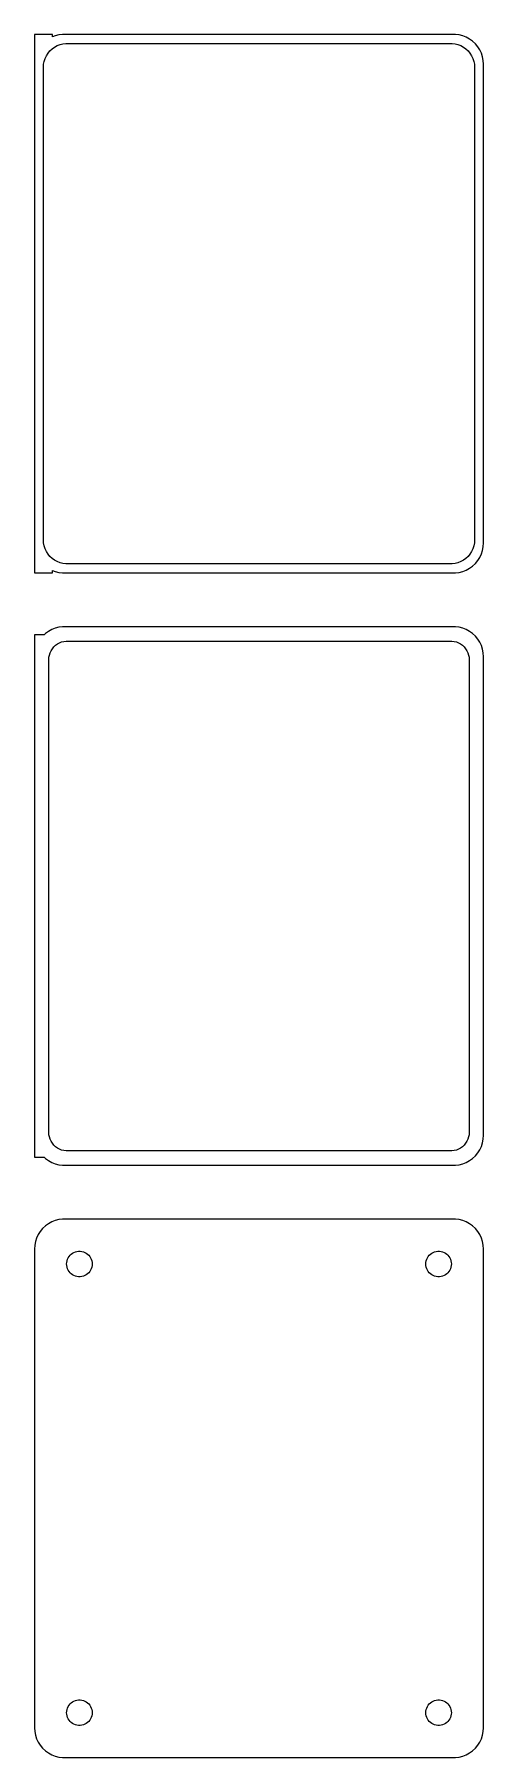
# Model space of a CAD drawing. Header units: metres. Extents: x -38 to 38, y 252 to 540.
import ezdxf

# ---------------------------------------------------------------- set-up
doc = ezdxf.new("R2010")
doc.units = ezdxf.units.M

msp = doc.modelspace()

# ---------------------------------------------------------------- linework, layer by layer
for p, q in [((-34.5, 539.979), (-37.5, 539.979)), ((-37.5, 539.979), (-37.5, 450.021)), ((-34.5, 539.575), (-34.5, 539.979)), ((-34.0451, 539.755), (-34.5, 539.575)), ((-33.4369, 539.911), (-34.0451, 539.755)), ((-32.8139, 539.99), (-33.4369, 539.911)), ((32.8139, 539.99), (-32.8139, 539.99)), ((33.4369, 539.911), (32.8139, 539.99)), ((34.0451, 539.755), (33.4369, 539.911)), ((34.6289, 539.524), (34.0451, 539.755)), ((35.1791, 539.222), (34.6289, 539.524)), ((35.6871, 538.853), (35.1791, 539.222)), ((36.1448, 538.423), (35.6871, 538.853)), ((-35.8743, 535.495), (-35.7191, 535.972)), ((-35.7191, 535.972), (-35.5052, 536.427)), ((-35.5052, 536.427), (-35.2361, 536.851)), ((-35.2361, 536.851), (-34.9159, 537.238)), ((-34.9159, 537.238), (-34.5497, 537.582)), ((-34.5497, 537.582), (-34.1433, 537.877)), ((-34.1433, 537.877), (-33.7031, 538.119)), ((-33.7031, 538.119), (-33.2361, 538.304)), ((-33.2361, 538.304), (-32.7495, 538.429)), ((-32.7495, 538.429), (-32.2512, 538.492)), ((-32.2512, 538.492), (32.2512, 538.492)), ((32.2512, 538.492), (32.7495, 538.429)), ((32.7495, 538.429), (33.2361, 538.304)), ((33.2361, 538.304), (33.7031, 538.119)), ((33.7031, 538.119), (34.1433, 537.877)), ((34.1433, 537.877), (34.5497, 537.582)), ((34.5497, 537.582), (34.9159, 537.238)), ((34.9159, 537.238), (35.2361, 536.851)), ((35.2361, 536.851), (35.5052, 536.427)), ((35.5052, 536.427), (35.7191, 535.972)), ((35.7191, 535.972), (35.8743, 535.495)), ((36.5451, 537.939), (36.1448, 538.423)), ((36.8815, 537.409), (36.5451, 537.939)), ((37.1489, 536.841), (36.8815, 537.409)), ((37.3429, 536.243), (37.1489, 536.841)), ((37.4606, 535.627), (37.3429, 536.243)), ((-36, 534.5), (-35.9685, 535.001)), ((-36, 455.5), (-36, 534.5)), ((-35.9685, 535.001), (-35.8743, 535.495)), ((35.8743, 535.495), (35.9685, 535.001)), ((35.9685, 535.001), (36, 534.5)), ((36, 534.5), (36, 455.5)), ((37.5, 535), (37.4606, 535.627)), ((37.5, 455), (37.5, 535)), ((-35.9685, 454.999), (-36, 455.5)), ((36, 455.5), (35.9685, 454.999)), ((-35.8743, 454.505), (-35.9685, 454.999)), ((-35.7191, 454.028), (-35.8743, 454.505)), ((-35.5052, 453.573), (-35.7191, 454.028)), ((-35.2361, 453.149), (-35.5052, 453.573)), ((-34.9159, 452.762), (-35.2361, 453.149)), ((-34.5497, 452.418), (-34.9159, 452.762)), ((-34.1433, 452.123), (-34.5497, 452.418)), ((34.5497, 452.418), (34.1433, 452.123)), ((34.9159, 452.762), (34.5497, 452.418)), ((35.2361, 453.149), (34.9159, 452.762)), ((35.5052, 453.573), (35.2361, 453.149)), ((35.7191, 454.028), (35.5052, 453.573)), ((35.8743, 454.505), (35.7191, 454.028)), ((35.9685, 454.999), (35.8743, 454.505)), ((36.5451, 452.061), (36.8815, 452.591)), ((36.8815, 452.591), (37.1489, 453.159)), ((37.1489, 453.159), (37.3429, 453.757)), ((37.3429, 453.757), (37.4606, 454.373)), ((37.4606, 454.373), (37.5, 455)), ((-37.5, 450.021), (-34.5, 450.021)), ((-34.5, 450.021), (-34.5, 450.425)), ((-34.5, 450.425), (-34.0451, 450.245)), ((-33.7031, 451.881), (-34.1433, 452.123)), ((-34.0451, 450.245), (-33.4369, 450.089)), ((-33.2361, 451.696), (-33.7031, 451.881)), ((-33.4369, 450.089), (-32.8139, 450.01)), ((-32.7495, 451.571), (-33.2361, 451.696)), ((-32.8139, 450.01), (32.8139, 450.01)), ((-32.2512, 451.508), (-32.7495, 451.571)), ((32.2512, 451.508), (-32.2512, 451.508)), ((32.7495, 451.571), (32.2512, 451.508)), ((33.2361, 451.696), (32.7495, 451.571)), ((32.8139, 450.01), (33.4369, 450.089)), ((33.7031, 451.881), (33.2361, 451.696)), ((33.4369, 450.089), (34.0451, 450.245)), ((34.1433, 452.123), (33.7031, 451.881)), ((34.0451, 450.245), (34.6289, 450.476)), ((34.6289, 450.476), (35.1791, 450.778)), ((35.1791, 450.778), (35.6871, 451.147)), ((35.6871, 451.147), (36.1448, 451.577)), ((36.1448, 451.577), (36.5451, 452.061)), ((-34.0451, 440.755), (-34.6289, 440.524)), ((-33.4369, 440.911), (-34.0451, 440.755)), ((-32.8139, 440.99), (-33.4369, 440.911)), ((32.8139, 440.99), (-32.8139, 440.99)), ((33.4369, 440.911), (32.8139, 440.99)), ((34.0451, 440.755), (33.4369, 440.911)), ((34.6289, 440.524), (34.0451, 440.755)), ((-35.9, 439.653), (-37.5, 439.653)), ((-37.5, 439.653), (-37.5, 352.347)), ((-35.6871, 439.853), (-35.9, 439.653)), ((-35.1791, 440.222), (-35.6871, 439.853)), ((-34.6289, 440.524), (-35.1791, 440.222)), ((-34.2692, 437.631), (-33.9842, 437.899)), ((-33.9842, 437.899), (-33.668, 438.128)), ((-33.668, 438.128), (-33.3254, 438.317)), ((-33.3254, 438.317), (-32.9619, 438.461)), ((-32.9619, 438.461), (-32.5833, 438.558)), ((-32.5833, 438.558), (-32.1954, 438.607)), ((-32.1954, 438.607), (32.1954, 438.607)), ((32.1954, 438.607), (32.5833, 438.558)), ((32.5833, 438.558), (32.9619, 438.461)), ((32.9619, 438.461), (33.3254, 438.317)), ((33.3254, 438.317), (33.668, 438.128)), ((33.668, 438.128), (33.9842, 437.899)), ((33.9842, 437.899), (34.2692, 437.631)), ((35.1791, 440.222), (34.6289, 440.524)), ((35.6871, 439.853), (35.1791, 440.222)), ((36.1448, 439.423), (35.6871, 439.853)), ((36.5451, 438.939), (36.1448, 439.423)), ((36.8815, 438.409), (36.5451, 438.939)), ((37.1489, 437.841), (36.8815, 438.409)), ((37.3429, 437.243), (37.1489, 437.841)), ((-35.1129, 435.5), (-35.0884, 435.89)), ((-35.1129, 356.5), (-35.1129, 435.5)), ((-35.0884, 435.89), (-35.0151, 436.274)), ((-35.0151, 436.274), (-34.8943, 436.646)), ((-34.8943, 436.646), (-34.7279, 437)), ((-34.7279, 437), (-34.5184, 437.33)), ((-34.5184, 437.33), (-34.2692, 437.631)), ((34.2692, 437.631), (34.5184, 437.33)), ((34.5184, 437.33), (34.7279, 437)), ((34.7279, 437), (34.8943, 436.646)), ((34.8943, 436.646), (35.0151, 436.274)), ((35.0151, 436.274), (35.0884, 435.89)), ((35.0884, 435.89), (35.1129, 435.5)), ((35.1129, 435.5), (35.1129, 356.5)), ((37.4606, 436.627), (37.3429, 437.243)), ((37.5, 436), (37.4606, 436.627)), ((37.5, 356), (37.5, 436)), ((-35.0884, 356.11), (-35.1129, 356.5)), ((-35.0151, 355.726), (-35.0884, 356.11)), ((-34.8943, 355.354), (-35.0151, 355.726)), ((-34.7279, 355), (-34.8943, 355.354)), ((-34.5184, 354.67), (-34.7279, 355)), ((-34.2692, 354.369), (-34.5184, 354.67)), ((-33.9842, 354.101), (-34.2692, 354.369)), ((34.2692, 354.369), (33.9842, 354.101)), ((34.5184, 354.67), (34.2692, 354.369)), ((34.7279, 355), (34.5184, 354.67)), ((34.8943, 355.354), (34.7279, 355)), ((35.0151, 355.726), (34.8943, 355.354)), ((35.0884, 356.11), (35.0151, 355.726)), ((35.1129, 356.5), (35.0884, 356.11)), ((37.1489, 354.159), (37.3429, 354.757)), ((37.3429, 354.757), (37.4606, 355.373)), ((37.4606, 355.373), (37.5, 356)), ((-37.5, 352.347), (-35.9, 352.347)), ((-35.9, 352.347), (-35.6871, 352.147)), ((-35.6871, 352.147), (-35.1791, 351.778)), ((-35.1791, 351.778), (-34.6289, 351.476)), ((-34.6289, 351.476), (-34.0451, 351.245)), ((-33.668, 353.872), (-33.9842, 354.101)), ((-33.3254, 353.683), (-33.668, 353.872)), ((-32.9619, 353.539), (-33.3254, 353.683)), ((-32.5833, 353.442), (-32.9619, 353.539)), ((-32.1954, 353.393), (-32.5833, 353.442)), ((32.1954, 353.393), (-32.1954, 353.393)), ((32.5833, 353.442), (32.1954, 353.393)), ((32.9619, 353.539), (32.5833, 353.442)), ((33.3254, 353.683), (32.9619, 353.539)), ((33.668, 353.872), (33.3254, 353.683)), ((33.9842, 354.101), (33.668, 353.872)), ((34.0451, 351.245), (34.6289, 351.476)), ((34.6289, 351.476), (35.1791, 351.778)), ((35.1791, 351.778), (35.6871, 352.147)), ((35.6871, 352.147), (36.1448, 352.577)), ((36.1448, 352.577), (36.5451, 353.061)), ((36.5451, 353.061), (36.8815, 353.591)), ((36.8815, 353.591), (37.1489, 354.159)), ((-34.0451, 351.245), (-33.4369, 351.089)), ((-33.4369, 351.089), (-32.8139, 351.01)), ((-32.8139, 351.01), (32.8139, 351.01)), ((32.8139, 351.01), (33.4369, 351.089)), ((33.4369, 351.089), (34.0451, 351.245)), ((-36.5451, 339.939), (-36.8815, 339.409)), ((-36.1448, 340.423), (-36.5451, 339.939)), ((-35.6871, 340.853), (-36.1448, 340.423)), ((-35.1791, 341.222), (-35.6871, 340.853)), ((-34.6289, 341.524), (-35.1791, 341.222)), ((-34.0451, 341.755), (-34.6289, 341.524)), ((-33.4369, 341.911), (-34.0451, 341.755)), ((-32.8139, 341.99), (-33.4369, 341.911)), ((32.8139, 341.99), (-32.8139, 341.99)), ((33.4369, 341.911), (32.8139, 341.99)), ((34.0451, 341.755), (33.4369, 341.911)), ((34.6289, 341.524), (34.0451, 341.755)), ((35.1791, 341.222), (34.6289, 341.524)), ((35.6871, 340.853), (35.1791, 341.222)), ((36.1448, 340.423), (35.6871, 340.853)), ((36.5451, 339.939), (36.1448, 340.423)), ((36.8815, 339.409), (36.5451, 339.939)), ((-37.4606, 337.627), (-37.5, 337)), ((-37.5, 337), (-37.5, 257)), ((-37.3429, 338.243), (-37.4606, 337.627)), ((-37.1489, 338.841), (-37.3429, 338.243)), ((-36.8815, 339.409), (-37.1489, 338.841)), ((37.1489, 338.841), (36.8815, 339.409)), ((37.3429, 338.243), (37.1489, 338.841)), ((37.4606, 337.627), (37.3429, 338.243)), ((37.5, 337), (37.4606, 337.627)), ((37.5, 257), (37.5, 337)), ((-32.1353, 334.5), (-32.1185, 334.768)), ((-32.1185, 334.232), (-32.1353, 334.5)), ((-32.1185, 334.768), (-32.0682, 335.031)), ((-32.0682, 333.969), (-32.1185, 334.232)), ((-32.0682, 335.031), (-31.9853, 335.286)), ((-31.9853, 335.286), (-31.8712, 335.529)), ((-31.8712, 335.529), (-31.7275, 335.755)), ((-31.7275, 335.755), (-31.5565, 335.962)), ((-31.5565, 335.962), (-31.3611, 336.145)), ((-31.3611, 336.145), (-31.1441, 336.303)), ((-31.1441, 336.303), (-30.9091, 336.432)), ((-30.9091, 336.432), (-30.6598, 336.531)), ((-30.6598, 336.531), (-30.4001, 336.597)), ((-30.4001, 336.597), (-30.1341, 336.631)), ((-30.1341, 336.631), (-29.8659, 336.631)), ((-29.8659, 336.631), (-29.5999, 336.597)), ((-29.5999, 336.597), (-29.3401, 336.531)), ((-29.3401, 336.531), (-29.0908, 336.432)), ((-29.0908, 336.432), (-28.8559, 336.303)), ((-28.8559, 336.303), (-28.6389, 336.145)), ((-28.6389, 336.145), (-28.4434, 335.962)), ((-28.4434, 335.962), (-28.2725, 335.755)), ((-28.2725, 335.755), (-28.1288, 335.529)), ((-28.1288, 335.529), (-28.0146, 335.286)), ((-28.0146, 335.286), (-27.9318, 335.031)), ((-27.9318, 335.031), (-27.8815, 334.768)), ((-27.8815, 334.232), (-27.9318, 333.969)), ((-27.8815, 334.768), (-27.8647, 334.5)), ((-27.8647, 334.5), (-27.8815, 334.232)), ((27.8647, 334.5), (27.8815, 334.768)), ((27.8815, 334.232), (27.8647, 334.5)), ((27.8815, 334.768), (27.9318, 335.031)), ((27.9318, 333.969), (27.8815, 334.232)), ((27.9318, 335.031), (28.0146, 335.286)), ((28.0146, 335.286), (28.1288, 335.529)), ((28.1288, 335.529), (28.2725, 335.755)), ((28.2725, 335.755), (28.4434, 335.962)), ((28.4434, 335.962), (28.6389, 336.145)), ((28.6389, 336.145), (28.8559, 336.303)), ((28.8559, 336.303), (29.0908, 336.432)), ((29.0908, 336.432), (29.3401, 336.531)), ((29.3401, 336.531), (29.5999, 336.597)), ((29.5999, 336.597), (29.8659, 336.631)), ((29.8659, 336.631), (30.1341, 336.631)), ((30.1341, 336.631), (30.4001, 336.597)), ((30.4001, 336.597), (30.6598, 336.531)), ((30.6598, 336.531), (30.9091, 336.432)), ((30.9091, 336.432), (31.1441, 336.303)), ((31.1441, 336.303), (31.3611, 336.145)), ((31.3611, 336.145), (31.5565, 335.962)), ((31.5565, 335.962), (31.7275, 335.755)), ((31.7275, 335.755), (31.8712, 335.529)), ((31.8712, 335.529), (31.9853, 335.286)), ((31.9853, 335.286), (32.0682, 335.031)), ((32.0682, 335.031), (32.1185, 334.768)), ((32.1185, 334.232), (32.0682, 333.969)), ((32.1185, 334.768), (32.1353, 334.5)), ((32.1353, 334.5), (32.1185, 334.232)), ((-31.9853, 333.714), (-32.0682, 333.969)), ((-31.8712, 333.471), (-31.9853, 333.714)), ((-31.7275, 333.245), (-31.8712, 333.471)), ((-31.5565, 333.038), (-31.7275, 333.245)), ((-31.3611, 332.855), (-31.5565, 333.038)), ((-31.1441, 332.697), (-31.3611, 332.855)), ((-30.9091, 332.568), (-31.1441, 332.697)), ((-30.6598, 332.469), (-30.9091, 332.568)), ((-30.4001, 332.403), (-30.6598, 332.469)), ((-30.1341, 332.369), (-30.4001, 332.403)), ((-29.8659, 332.369), (-30.1341, 332.369)), ((-29.5999, 332.403), (-29.8659, 332.369)), ((-29.3401, 332.469), (-29.5999, 332.403)), ((-29.0908, 332.568), (-29.3401, 332.469)), ((-28.8559, 332.697), (-29.0908, 332.568)), ((-28.6389, 332.855), (-28.8559, 332.697)), ((-28.4434, 333.038), (-28.6389, 332.855)), ((-28.2725, 333.245), (-28.4434, 333.038)), ((-28.1288, 333.471), (-28.2725, 333.245)), ((-28.0146, 333.714), (-28.1288, 333.471)), ((-27.9318, 333.969), (-28.0146, 333.714)), ((28.0146, 333.714), (27.9318, 333.969)), ((28.1288, 333.471), (28.0146, 333.714)), ((28.2725, 333.245), (28.1288, 333.471)), ((28.4434, 333.038), (28.2725, 333.245)), ((28.6389, 332.855), (28.4434, 333.038)), ((28.8559, 332.697), (28.6389, 332.855)), ((29.0908, 332.568), (28.8559, 332.697)), ((29.3401, 332.469), (29.0908, 332.568)), ((29.5999, 332.403), (29.3401, 332.469)), ((29.8659, 332.369), (29.5999, 332.403)), ((30.1341, 332.369), (29.8659, 332.369)), ((30.4001, 332.403), (30.1341, 332.369)), ((30.6598, 332.469), (30.4001, 332.403)), ((30.9091, 332.568), (30.6598, 332.469)), ((31.1441, 332.697), (30.9091, 332.568)), ((31.3611, 332.855), (31.1441, 332.697)), ((31.5565, 333.038), (31.3611, 332.855)), ((31.7275, 333.245), (31.5565, 333.038)), ((31.8712, 333.471), (31.7275, 333.245)), ((31.9853, 333.714), (31.8712, 333.471)), ((32.0682, 333.969), (31.9853, 333.714)), ((-32.1353, 259.5), (-32.1185, 259.768)), ((-32.1185, 259.232), (-32.1353, 259.5)), ((-32.1185, 259.768), (-32.0682, 260.031)), ((-32.0682, 258.969), (-32.1185, 259.232)), ((-32.0682, 260.031), (-31.9853, 260.286)), ((-31.9853, 260.286), (-31.8712, 260.529)), ((-31.8712, 260.529), (-31.7275, 260.755)), ((-31.7275, 260.755), (-31.5565, 260.962)), ((-31.5565, 260.962), (-31.3611, 261.145)), ((-31.3611, 261.145), (-31.1441, 261.303)), ((-31.1441, 261.303), (-30.9091, 261.432)), ((-30.9091, 261.432), (-30.6598, 261.531)), ((-30.6598, 261.531), (-30.4001, 261.597)), ((-30.4001, 261.597), (-30.1341, 261.631)), ((-30.1341, 261.631), (-29.8659, 261.631)), ((-29.8659, 261.631), (-29.5999, 261.597)), ((-29.5999, 261.597), (-29.3401, 261.531)), ((-29.3401, 261.531), (-29.0908, 261.432)), ((-29.0908, 261.432), (-28.8559, 261.303)), ((-28.8559, 261.303), (-28.6389, 261.145)), ((-28.6389, 261.145), (-28.4434, 260.962)), ((-28.4434, 260.962), (-28.2725, 260.755)), ((-28.2725, 260.755), (-28.1288, 260.529)), ((-28.1288, 260.529), (-28.0146, 260.286)), ((-28.0146, 260.286), (-27.9318, 260.031)), ((-27.9318, 260.031), (-27.8815, 259.768)), ((-27.8815, 259.232), (-27.9318, 258.969)), ((-27.8815, 259.768), (-27.8647, 259.5)), ((-27.8647, 259.5), (-27.8815, 259.232)), ((27.8647, 259.5), (27.8815, 259.768)), ((27.8815, 259.232), (27.8647, 259.5)), ((27.8815, 259.768), (27.9318, 260.031)), ((27.9318, 258.969), (27.8815, 259.232)), ((27.9318, 260.031), (28.0146, 260.286)), ((28.0146, 260.286), (28.1288, 260.529)), ((28.1288, 260.529), (28.2725, 260.755)), ((28.2725, 260.755), (28.4434, 260.962)), ((28.4434, 260.962), (28.6389, 261.145)), ((28.6389, 261.145), (28.8559, 261.303)), ((28.8559, 261.303), (29.0908, 261.432)), ((29.0908, 261.432), (29.3401, 261.531)), ((29.3401, 261.531), (29.5999, 261.597)), ((29.5999, 261.597), (29.8659, 261.631)), ((29.8659, 261.631), (30.1341, 261.631)), ((30.1341, 261.631), (30.4001, 261.597)), ((30.4001, 261.597), (30.6598, 261.531)), ((30.6598, 261.531), (30.9091, 261.432)), ((30.9091, 261.432), (31.1441, 261.303)), ((31.1441, 261.303), (31.3611, 261.145)), ((31.3611, 261.145), (31.5565, 260.962)), ((31.5565, 260.962), (31.7275, 260.755)), ((31.7275, 260.755), (31.8712, 260.529)), ((31.8712, 260.529), (31.9853, 260.286)), ((31.9853, 260.286), (32.0682, 260.031)), ((32.0682, 260.031), (32.1185, 259.768)), ((32.1185, 259.232), (32.0682, 258.969)), ((32.1185, 259.768), (32.1353, 259.5)), ((32.1353, 259.5), (32.1185, 259.232)), ((-37.5, 257), (-37.4606, 256.373)), ((-37.4606, 256.373), (-37.3429, 255.757)), ((-31.9853, 258.714), (-32.0682, 258.969)), ((-31.8712, 258.471), (-31.9853, 258.714)), ((-31.7275, 258.245), (-31.8712, 258.471)), ((-31.5565, 258.038), (-31.7275, 258.245)), ((-31.3611, 257.855), (-31.5565, 258.038)), ((-31.1441, 257.697), (-31.3611, 257.855)), ((-30.9091, 257.568), (-31.1441, 257.697)), ((-30.6598, 257.469), (-30.9091, 257.568)), ((-30.4001, 257.403), (-30.6598, 257.469)), ((-30.1341, 257.369), (-30.4001, 257.403)), ((-29.8659, 257.369), (-30.1341, 257.369)), ((-29.5999, 257.403), (-29.8659, 257.369)), ((-29.3401, 257.469), (-29.5999, 257.403)), ((-29.0908, 257.568), (-29.3401, 257.469)), ((-28.8559, 257.697), (-29.0908, 257.568)), ((-28.6389, 257.855), (-28.8559, 257.697)), ((-28.4434, 258.038), (-28.6389, 257.855)), ((-28.2725, 258.245), (-28.4434, 258.038)), ((-28.1288, 258.471), (-28.2725, 258.245)), ((-28.0146, 258.714), (-28.1288, 258.471)), ((-27.9318, 258.969), (-28.0146, 258.714)), ((28.0146, 258.714), (27.9318, 258.969)), ((28.1288, 258.471), (28.0146, 258.714)), ((28.2725, 258.245), (28.1288, 258.471)), ((28.4434, 258.038), (28.2725, 258.245)), ((28.6389, 257.855), (28.4434, 258.038)), ((28.8559, 257.697), (28.6389, 257.855)), ((29.0908, 257.568), (28.8559, 257.697)), ((29.3401, 257.469), (29.0908, 257.568)), ((29.5999, 257.403), (29.3401, 257.469)), ((29.8659, 257.369), (29.5999, 257.403)), ((30.1341, 257.369), (29.8659, 257.369)), ((30.4001, 257.403), (30.1341, 257.369)), ((30.6598, 257.469), (30.4001, 257.403)), ((30.9091, 257.568), (30.6598, 257.469)), ((31.1441, 257.697), (30.9091, 257.568)), ((31.3611, 257.855), (31.1441, 257.697)), ((31.5565, 258.038), (31.3611, 257.855)), ((31.7275, 258.245), (31.5565, 258.038)), ((31.8712, 258.471), (31.7275, 258.245)), ((31.9853, 258.714), (31.8712, 258.471)), ((32.0682, 258.969), (31.9853, 258.714)), ((37.3429, 255.757), (37.4606, 256.373)), ((37.4606, 256.373), (37.5, 257)), ((-37.3429, 255.757), (-37.1489, 255.159)), ((-37.1489, 255.159), (-36.8815, 254.591)), ((-36.8815, 254.591), (-36.5451, 254.061)), ((-36.5451, 254.061), (-36.1448, 253.577)), ((-36.1448, 253.577), (-35.6871, 253.147)), ((35.6871, 253.147), (36.1448, 253.577)), ((36.1448, 253.577), (36.5451, 254.061)), ((36.5451, 254.061), (36.8815, 254.591)), ((36.8815, 254.591), (37.1489, 255.159)), ((37.1489, 255.159), (37.3429, 255.757)), ((-35.6871, 253.147), (-35.1791, 252.778)), ((-35.1791, 252.778), (-34.6289, 252.476)), ((-34.6289, 252.476), (-34.0451, 252.245)), ((-34.0451, 252.245), (-33.4369, 252.089)), ((-33.4369, 252.089), (-32.8139, 252.01)), ((-32.8139, 252.01), (32.8139, 252.01)), ((32.8139, 252.01), (33.4369, 252.089)), ((33.4369, 252.089), (34.0451, 252.245)), ((34.0451, 252.245), (34.6289, 252.476)), ((34.6289, 252.476), (35.1791, 252.778)), ((35.1791, 252.778), (35.6871, 253.147))]:
    msp.add_line(p, q)

doc.saveas('drawing.dxf')
